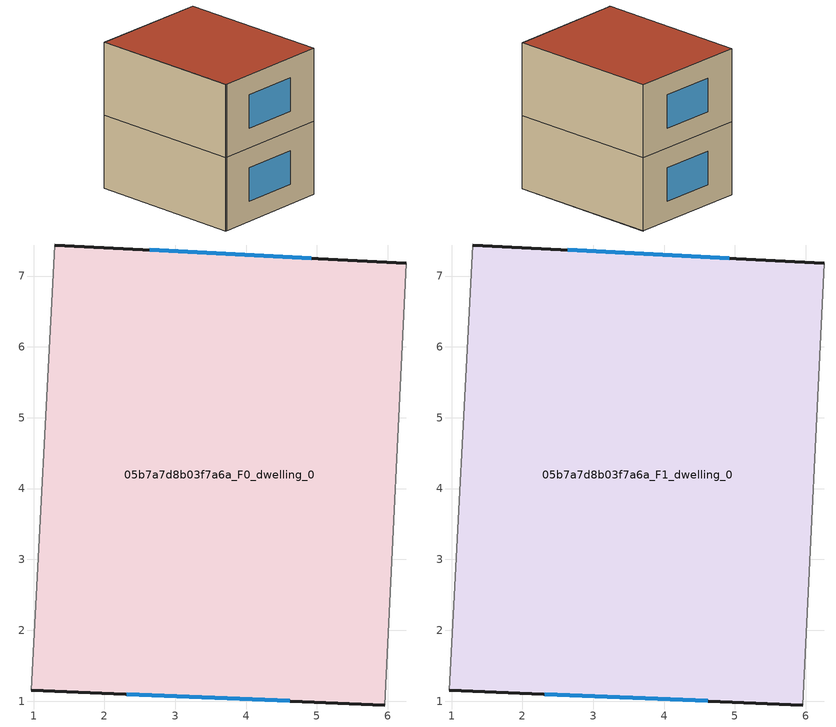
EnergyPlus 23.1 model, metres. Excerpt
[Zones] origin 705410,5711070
05b7a7d8b03f7a6a_F0_dwelling_0
 floor ground (EU_floor_Construction): 6.26,7.18 5.96,0.95 0.97,1.16 1.3,7.44 z0
 wall outside (EU_wall_Construction): 0.97,1.16 5.96,0.95 / 6.26,7.18 1.3,7.44 z0:3
 wall adiabatic (EU_wall_Construction): 5.96,0.95 6.26,7.18 / 1.3,7.44 0.97,1.16 z0:3
 window (EU_Window_Construction): 2.32,1.1 4.62,1 / 4.92,7.25 2.64,7.37 z0.81:2.19
05b7a7d8b03f7a6a_F1_dwelling_0
 floor to 05b7a7d8b03f7a6a_F0_dwelling_0 (EU_floor_Construction): 6.26,7.18 5.96,0.95 0.97,1.16 1.3,7.44 z3
 wall outside (EU_wall_Construction): 0.97,1.16 5.96,0.95 / 6.26,7.18 1.3,7.44 z3:6
 wall adiabatic (EU_wall_Construction): 5.96,0.95 6.26,7.18 / 1.3,7.44 0.97,1.16 z3:6
 window (EU_Window_Construction): 2.32,1.1 4.62,1 / 4.92,7.25 2.64,7.37 z3.81:5.19
 roof outside (EU_roof_Construction): 5.96,0.95 6.26,7.18 1.3,7.44 0.97,1.16 z6
shading: 5.96,0.94 6.26,7.18 / 1.3,7.44 1.01,1.12 z0:6
[Building]
EU S2 Campaign: North Axis=0; Terrain=City; Solar Distribution=FullExterior
[Site:Location]
London: Latitude=51.5; Longitude=-0.5; Time Zone=0; Elevation=25
[SizingPeriod:WeatherFileDays]
AnnualSizingPeriod: Begin Month=1; Begin Day of Month=1; End Month=12; End Day of Month=31; Day of Week for Start Day=Monday; Use Weather File Daylight Saving Period=No; Use Weather File Rain and Snow Indicators=No
[MATERIAL]
EU_InternalMass_Material: Roughness=MediumRough; Thickness=0.1; Conductivity=1; Density=1800; Specific Heat=900; Thermal Absorptance=0.9; Solar Absorptance=0.7; Visible Absorptance=0.7
[MATERIAL:NOMASS] Roughness=MediumRough; Thermal Absorptance=0.9; Solar Absorptance=0.7; Visible Absorptance=0.7
Name | Thermal Resistance
EU_wall_NoMass | 0.555556
EU_roof_NoMass | 0.510204
EU_floor_NoMass | 1.68919
[WINDOWMATERIAL:SIMPLEGLAZINGSYSTEM]
EU_Window_SimpleGlazing: UFactor=3.96; Solar Heat Gain Coefficient=0.85; Visible Transmittance=0.85
[CONSTRUCTION]
EU_wall_Construction: EU_wall_NoMass
EU_roof_Construction: EU_roof_NoMass
EU_floor_Construction: EU_floor_NoMass
EU_Window_Construction: EU_Window_SimpleGlazing
EU_InternalMass_Construction: EU_InternalMass_Material
[ZONE] Type=1; Multiplier=1; Ceiling Height=autocalculate; Floor Area=autocalculate; Part of Total Floor Area=Yes
Name | Volume
05b7a7d8b03f7a6a_F0_dwelling_0 | 93.6299
05b7a7d8b03f7a6a_F1_dwelling_0 | 93.6313
[INTERNALMASS] Construction=EU_InternalMass_Construction; Surface Area=31.2102
Name | Zone or ZoneList
05b7a7d8b03f7a6a_F0_dwelling_0_EU_InternalMass | 05b7a7d8b03f7a6a_F0_dwelling_0
05b7a7d8b03f7a6a_F1_dwelling_0_EU_InternalMass | 05b7a7d8b03f7a6a_F1_dwelling_0
[OTHEREQUIPMENT] Fuel Type=Electricity; Design Level Calculation Method=Watts/Area; Power per Zone Floor Area=1; Fraction Latent=0; Fraction Radiant=0; Fraction Lost=0; Carbon Dioxide Generation Rate=0; EndUse Subcategory=EU_Step8_InternalGains
Name | Zone or ZoneList or Space or SpaceList | Schedule
EU_Step8_InternalGain_05b7a7d8b03f7a6a_F0_dwelling_0_f000 | 05b7a7d8b03f7a6a_F0_dwelling_0 | EU_Step8_GainSchedule_05b7a7d8b03f7a6a_F0_dwelling_0_f000
EU_Step8_InternalGain_05b7a7d8b03f7a6a_F1_dwelling_0_f000 | 05b7a7d8b03f7a6a_F1_dwelling_0 | EU_Step8_GainSchedule_05b7a7d8b03f7a6a_F1_dwelling_0_f000
[ZONEVENTILATION:DESIGNFLOWRATE] Schedule=EU_AlwaysOn; Design Flow Rate Calculation Method=AirChanges/Hour; Air Changes per Hour=0.48; Ventilation Type=Natural; Fan Pressure Rise=0; Fan Total Efficiency=1; Constant Term Coefficient=1; Temperature Term Coefficient=0; Velocity Term Coefficient=0; Velocity Squared Term Coefficient=0; Minimum Indoor Temperature=-100; Maximum Indoor Temperature=100; Delta Temperature=-100; Minimum Outdoor Temperature=-100; Maximum Outdoor Temperature=100; Maximum Wind Speed=40
Name | Zone or ZoneList or Space or SpaceList
EU_ConstantAir_05b7a7d8b03f7a6a_F0_dwelling_0 | 05b7a7d8b03f7a6a_F0_dwelling_0
EU_ConstantAir_05b7a7d8b03f7a6a_F1_dwelling_0 | 05b7a7d8b03f7a6a_F1_dwelling_0
[HVACTEMPLATE:THERMOSTAT] Constant Heating Setpoint=20; Constant Cooling Setpoint=50
EU_HeatOnly_05b7a7d8b03f7a6a_F0_dwelling_0; EU_HeatOnly_05b7a7d8b03f7a6a_F1_dwelling_0
[HVACTEMPLATE:ZONE:IDEALLOADSAIRSYSTEM] System Availability Schedule=EU_AlwaysOn; Maximum Heating Supply Air Temperature=50; Minimum Cooling Supply Air Temperature=13; Maximum Heating Supply Air Humidity Ratio=0.0156; Minimum Cooling Supply Air Humidity Ratio=0.0077; Heating Limit=NoLimit; Cooling Limit=NoLimit; Heating Availability Schedule=EU_AlwaysOn; Cooling Availability Schedule=EU_CoolingOff; Dehumidification Control Type=ConstantSensibleHeatRatio; Cooling Sensible Heat Ratio=0.7; Dehumidification Setpoint=60; Humidification Control Type=None; Humidification Setpoint=30; Outdoor Air Method=None; Outdoor Air Flow Rate per Person=0.00944; Outdoor Air Flow Rate per Zone Floor Area=0; Outdoor Air Flow Rate per Zone=0; Demand Controlled Ventilation Type=None; Outdoor Air Economizer Type=NoEconomizer; Heat Recovery Type=None; Sensible Heat Recovery Effectiveness=0.7; Latent Heat Recovery Effectiveness=0.65
Name | Template Thermostat
05b7a7d8b03f7a6a_F0_dwelling_0 | EU_HeatOnly_05b7a7d8b03f7a6a_F0_dwelling_0
05b7a7d8b03f7a6a_F1_dwelling_0 | EU_HeatOnly_05b7a7d8b03f7a6a_F1_dwelling_0
[SIZING:ZONE] Zone Cooling Design Supply Air Temperature Input Method=SupplyAirTemperature; Zone Cooling Design Supply Air Temperature=13; Zone Heating Design Supply Air Temperature Input Method=SupplyAirTemperature; Zone Heating Design Supply Air Temperature=50; Zone Cooling Design Supply Air Humidity Ratio=0.008; Zone Heating Design Supply Air Humidity Ratio=0.008; Cooling Design Air Flow Method=DesignDay; Cooling Design Air Flow Rate=0; Cooling Minimum Air Flow per Zone Floor Area=0.000762; Cooling Minimum Air Flow=0; Cooling Minimum Air Flow Fraction=0.2; Heating Design Air Flow Method=DesignDay; Heating Design Air Flow Rate=0; Heating Maximum Air Flow per Zone Floor Area=0.002032; Heating Maximum Air Flow=0.141576; Heating Maximum Air Flow Fraction=0.3; Account for Dedicated Outdoor Air System=No; Dedicated Outdoor Air System Control Strategy=NeutralSupplyAir; Dedicated Outdoor Air Low Setpoint Temperature for Design=autosize; Dedicated Outdoor Air High Setpoint Temperature for Design=autosize; Zone Load Sizing Method=Sensible Load Only No Latent Load; Zone Latent Cooling Design Supply Air Humidity Ratio Input Method=HumidityRatioDifference; Zone Cooling Design Supply Air Humidity Ratio Difference=0.005; Zone Latent Heating Design Supply Air Humidity Ratio Input Method=HumidityRatioDifference; Zone Humidification Design Supply Air Humidity Ratio Difference=0.005
05b7a7d8b03f7a6a_F0_dwelling_0; 05b7a7d8b03f7a6a_F1_dwelling_0
[SCHEDULE:CONSTANT]
Name | Hourly Value
EU_AlwaysOn | 1
EU_CoolingOff | 0
[SCHEDULE:FILE] Column Number=1; Rows to Skip at Top=0; Number of Hours of Data=8760; Column Separator=Comma; Interpolate to Timestep=No; Minutes per Item=60; Adjust Schedule for Daylight Savings=Yes
Name | File
EU_Step8_GainSchedule_05b7a7d8b03f7a6a_F0_dwelling_0_f000 | ../../schedules/05b7a7d8b03f7a6a/05b7a7d8b03f7a6a_F0_dwelling_0_f000_gain.csv
EU_Step8_GainSchedule_05b7a7d8b03f7a6a_F1_dwelling_0_f000 | ../../schedules/05b7a7d8b03f7a6a/05b7a7d8b03f7a6a_F1_dwelling_0_f000_gain.csv
